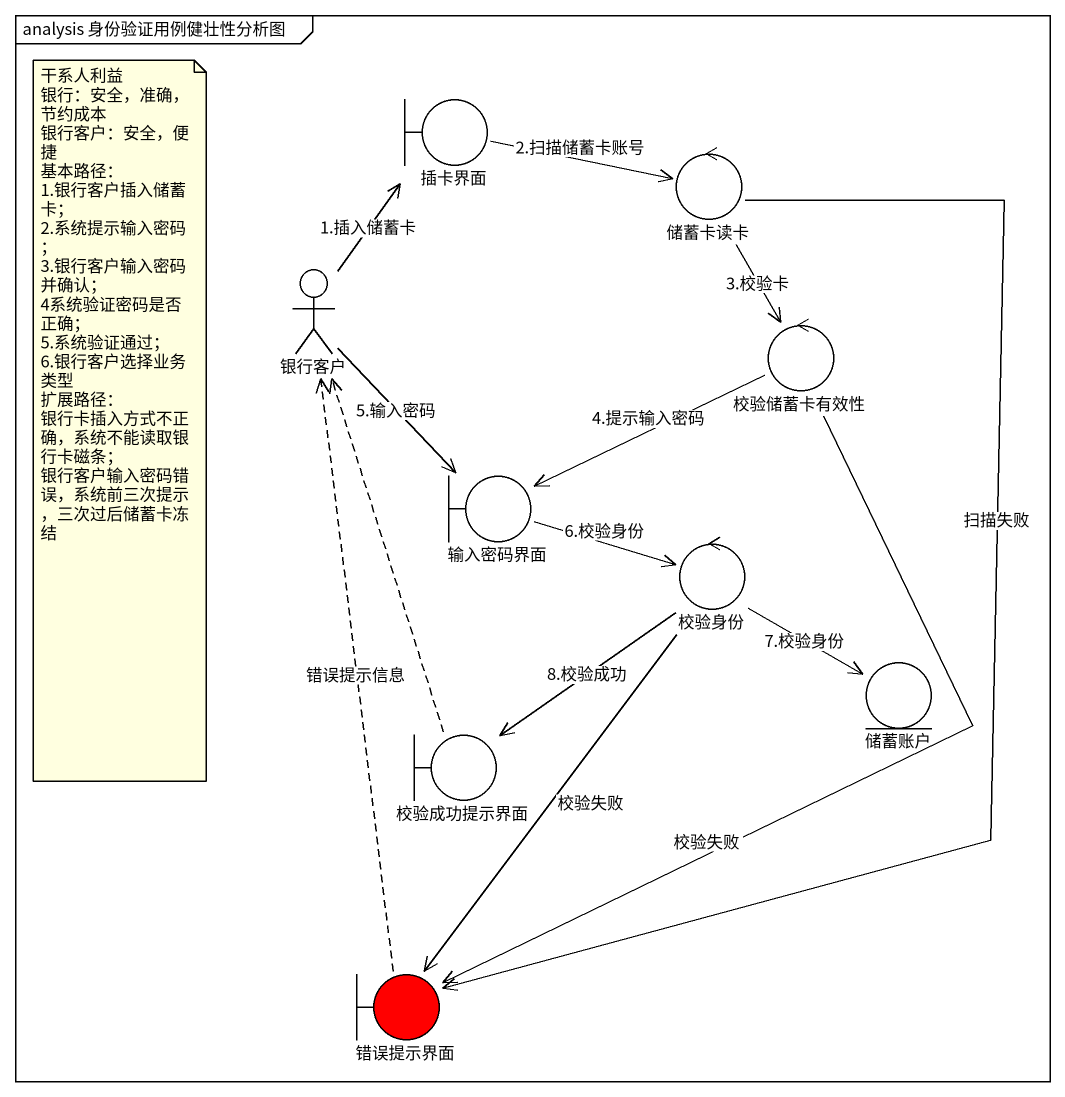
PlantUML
@startuml
mainframe analysis 身份验证用例健壮性分析图
boundary 插卡界面
control 储蓄卡读卡
actor 银行客户
control 校验储蓄卡有效性
boundary 输入密码界面
control 校验身份
entity 储蓄账户
boundary 校验成功提示界面
boundary 错误提示界面 #FF0000
插卡界面 -right-> 储蓄卡读卡 : 2.扫描储蓄卡账号
储蓄卡读卡 --> 校验储蓄卡有效性 : 3.校验卡
储蓄卡读卡 --> 错误提示界面 : 扫描失败
银行客户 -up-> 插卡界面 : 1.插入储蓄卡
银行客户 --> 输入密码界面 : 5.输入密码
校验储蓄卡有效性 -left-> 输入密码界面 : 4.提示输入密码
校验储蓄卡有效性 --> 错误提示界面 : 校验失败
输入密码界面 -right-> 校验身份 : 6.校验身份
校验身份 --> 储蓄账户 : 7.校验身份
校验身份 --> 校验成功提示界面 : 8.校验成功
校验身份 --> 错误提示界面 : 校验失败
校验成功提示界面 .up.> 银行客户
错误提示界面 .up.> 银行客户 : 错误提示信息
note as N1
  干系人利益
  银行：安全，准确，节约成本
  银行客户：安全，便捷
  基本路径：
  1.银行客户插入储蓄卡；
  2.系统提示输入密码；
  3.银行客户输入密码并确认；
  4系统验证密码是否正确；
  5.系统验证通过；
  6.银行客户选择业务类型
  扩展路径：
  银行卡插入方式不正确，系统不能读取银行卡磁条；
  银行客户输入密码错误，系统前三次提示，三次过后储蓄卡冻结
end note
@enduml
